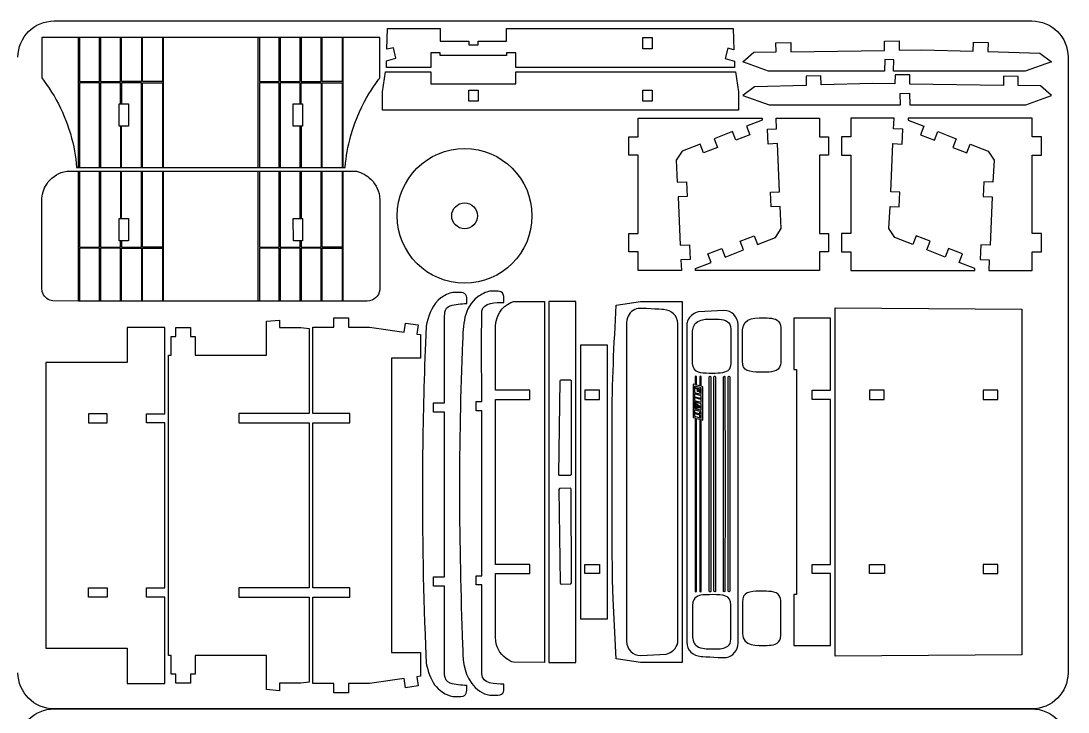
# Model space of a CAD drawing. Extents: x 502 to 1082, y 369 to 749.
# Drawn here: x 793.3 to 1082.5, y 558 to 748.9 of the extents above; entities that cross this region are included whole.
import ezdxf

# ---------------------------------------------------------------- set-up
doc = ezdxf.new("R2010")
doc.units = 0
doc.layers.get('0').update_dxf_attribs({"linetype": 'CONTINUOUS'})

msp = doc.modelspace()

# ---------------------------------------------------------------- linework, layer by layer
at = {"color": 0}
for p, q in [((802.48329, 748.88835), (1072.48319, 748.88835)), ((809.20679, 708.43935), (809.20719, 744.35925)), ((809.51319, 744.35925), (809.51309, 732.13115)), ((814.99549, 732.13105), (814.99569, 744.35915)), ((815.30169, 744.35915), (815.30149, 732.13105)), ((820.78389, 732.13095), (820.78409, 744.35895)), ((821.08989, 732.13095), (821.09009, 744.35895)), ((826.57249, 744.35895), (826.57239, 732.13095)), ((826.87839, 732.13095), (826.87849, 744.35895)), ((832.36089, 744.35885), (832.36079, 732.13085)), ((832.66649, 708.43915), (832.66689, 744.35885)), ((858.83979, 708.43875), (858.84019, 744.35845)), ((859.14619, 744.35845), (859.14609, 732.13045)), ((864.62849, 732.13045), (864.62869, 744.35845)), ((864.93459, 744.35845), (864.93449, 732.13045)), ((870.41689, 732.13035), (870.41709, 744.35835)), ((870.72309, 744.35835), (870.72289, 732.13035)), ((876.20529, 732.13025), (876.20549, 744.35825)), ((876.51129, 732.13025), (876.51149, 744.35825)), ((881.99389, 744.35825), (881.99369, 732.13025)), ((882.29949, 708.43855), (882.29989, 744.35825)), ((1082.48329, 738.88835), (1082.48329, 568.88835)), ((809.51309, 731.82515), (809.51279, 708.43935)), ((809.51309, 732.13115), (814.99549, 732.13105)), ((814.99549, 731.82505), (809.51309, 731.82515)), ((814.99529, 708.43935), (814.99549, 731.82505)), ((815.30149, 731.82505), (815.30129, 708.43935)), ((815.30149, 732.13105), (820.78389, 732.13095)), ((820.78389, 731.82495), (815.30149, 731.82505)), ((820.78389, 725.97335), (820.78389, 731.82495)), ((826.57239, 732.13095), (821.08989, 732.13095)), ((826.57239, 731.82495), (821.08989, 731.82495)), ((821.08989, 731.82495), (821.08989, 725.97335)), ((826.57209, 708.43915), (826.57239, 731.82495)), ((826.87809, 708.43915), (826.87829, 731.82495)), ((826.87829, 731.82495), (832.36079, 731.82485)), ((832.36079, 732.13085), (826.87839, 732.13095)), ((832.36079, 731.82485), (832.36049, 708.43915)), ((859.14609, 731.82445), (859.14579, 708.43875)), ((859.14609, 732.13045), (864.62849, 732.13045)), ((864.62849, 731.82445), (859.14609, 731.82445)), ((864.62829, 708.43875), (864.62849, 731.82445)), ((864.93449, 731.82445), (864.93429, 708.43875)), ((864.93449, 732.13045), (870.41689, 732.13035)), ((870.41689, 731.82435), (864.93449, 731.82445)), ((870.41699, 725.97425), (870.41689, 731.82435)), ((870.72289, 732.13035), (876.20529, 732.13025)), ((870.72299, 725.97425), (870.72289, 731.82435)), ((870.72289, 731.82435), (876.20529, 731.82435)), ((876.20529, 731.82435), (876.20509, 708.43855)), ((876.51109, 708.43855), (876.51129, 731.82425)), ((881.99369, 732.13025), (876.51129, 732.13025)), ((876.51129, 731.82425), (881.99369, 731.82425)), ((881.99369, 731.82425), (881.99349, 708.43855)), ((820.78379, 719.85345), (820.78369, 708.43925)), ((821.08969, 708.43925), (821.08979, 719.85345)), ((870.41669, 708.43865), (870.41689, 719.85325)), ((870.72289, 719.85325), (870.72269, 708.43865)), ((809.20679, 671.51885), (809.20729, 707.43855)), ((809.51329, 707.43855), (809.51299, 686.43865)), ((814.99539, 686.43865), (814.99569, 707.43845)), ((815.30169, 707.43845), (815.30139, 686.43855)), ((820.78409, 707.43835), (820.78389, 694.29555)), ((821.08989, 694.29555), (821.09009, 707.43835)), ((826.57219, 686.43835), (826.57249, 707.43835)), ((826.87819, 686.43835), (826.87849, 707.43835)), ((832.36089, 707.43825), (832.36069, 686.43825)), ((832.66649, 671.51845), (832.66689, 707.43825)), ((858.83979, 671.51945), (858.84029, 707.43915)), ((859.14629, 707.43915), (859.14599, 686.43925)), ((864.62839, 686.43915), (864.62869, 707.43905)), ((864.93469, 707.43905), (864.93439, 686.43915)), ((870.41699, 694.29565), (870.41709, 707.43895)), ((870.72309, 707.43895), (870.72289, 694.29565)), ((876.20529, 686.43905), (876.20549, 707.43885)), ((876.51119, 686.43905), (876.51149, 707.43885)), ((881.99399, 707.43885), (881.99369, 686.43895)), ((882.29949, 671.51905), (882.29989, 707.43875)), ((809.51299, 686.13265), (809.51279, 671.51885)), ((809.51299, 686.43865), (814.99539, 686.43865)), ((814.99539, 686.13265), (809.51299, 686.13265)), ((814.99519, 671.51875), (814.99539, 686.13265)), ((815.30139, 686.13265), (815.30119, 671.51875)), ((815.30139, 686.43855), (820.78379, 686.43855)), ((820.78379, 686.13255), (815.30139, 686.13265)), ((820.78359, 671.51865), (820.78379, 686.13255)), ((820.78379, 686.43855), (820.78389, 688.17545)), ((821.08959, 671.51865), (821.08979, 686.13255)), ((821.08989, 688.17555), (821.08979, 686.43855)), ((821.08979, 686.43855), (826.57219, 686.43835)), ((821.08979, 686.13255), (826.57219, 686.13235)), ((826.57219, 686.13235), (826.57199, 671.51855)), ((826.87799, 671.51855), (826.87819, 686.13235)), ((832.36069, 686.43825), (826.87819, 686.43835)), ((826.87819, 686.13235), (832.36069, 686.13225)), ((832.36069, 686.13225), (832.36049, 671.51855)), ((859.14599, 686.13325), (859.14579, 671.51935)), ((859.14599, 686.43925), (864.62839, 686.43915)), ((864.62839, 686.13315), (859.14599, 686.13325)), ((864.62819, 671.51935), (864.62839, 686.13315)), ((864.93439, 686.13315), (864.93419, 671.51935)), ((864.93439, 686.43915), (870.41679, 686.43915)), ((870.41679, 686.13315), (864.93439, 686.13315)), ((870.41659, 671.51925), (870.41679, 686.13315)), ((870.41679, 686.43915), (870.41689, 688.17565)), ((870.72279, 686.13315), (870.72259, 671.51925)), ((870.72289, 688.17565), (870.72279, 686.43905)), ((870.72279, 686.43905), (876.20529, 686.43905)), ((876.20519, 686.13305), (870.72279, 686.13315)), ((876.20499, 671.51915), (876.20519, 686.13305)), ((876.51099, 671.51915), (876.51119, 686.13305)), ((881.99369, 686.43895), (876.51119, 686.43905)), ((876.51119, 686.13305), (881.99369, 686.13295)), ((881.99369, 686.13295), (881.99349, 671.51905)), ((979.63769, 650.76285), (979.47039, 650.59545)), ((979.83409, 650.69205), (979.63769, 650.76285)), ((979.88309, 648.33245), (979.83409, 650.69205)), ((980.91889, 650.76285), (980.76119, 650.63065)), ((981.13579, 650.66305), (980.91889, 650.76285)), ((981.16429, 647.97795), (981.13579, 650.66305)), ((984.97429, 650.75315), (985.09679, 650.63065)), ((987.72519, 650.69205), (987.77419, 620.98965)), ((988.63919, 650.55815), (988.80999, 650.76285)), ((988.80999, 650.76285), (989.00629, 650.69205)), ((989.00629, 650.69205), (989.05539, 650.55815)), ((979.46699, 648.44755), (978.91919, 648.59915)), ((978.91919, 648.59915), (978.91919, 639.38625)), ((979.33539, 648.05215), (979.33539, 646.28875)), ((981.16419, 647.54625), (979.33539, 648.05215)), ((979.47039, 650.59545), (979.46699, 648.44755)), ((980.74809, 648.09315), (979.88309, 648.33245)), ((980.76119, 650.63065), (980.74809, 648.09315)), ((981.58029, 647.86295), (981.16429, 647.97795)), ((981.58029, 638.64995), (981.58029, 647.86295)), ((983.41259, 591.42125), (983.41259, 650.55815)), ((983.81569, 650.63065), (983.81569, 591.34875)), ((984.69369, 591.42125), (984.69369, 650.55815)), ((985.09679, 650.63065), (985.09679, 591.34875)), ((987.37119, 591.34875), (987.37119, 650.63065)), ((988.63919, 591.42125), (988.63919, 650.55815)), ((989.05539, 650.55815), (989.05539, 591.42125)), ((979.33539, 646.28875), (981.16419, 645.78285)), ((979.33539, 645.85685), (979.33539, 644.09335)), ((981.16419, 645.35095), (979.33539, 645.85685)), ((979.46949, 647.36335), (979.46949, 647.67945)), ((979.46949, 647.67945), (981.02999, 647.22785)), ((980.13209, 647.17165), (979.46949, 647.36335)), ((979.46949, 645.10265), (981.02999, 644.65765)), ((979.46949, 644.78655), (979.46949, 645.10265)), ((980.13209, 646.51795), (980.13209, 647.17165)), ((980.39579, 646.44155), (980.13209, 646.51795)), ((980.76629, 646.98815), (980.39579, 647.09535)), ((980.39579, 647.09535), (980.39579, 646.44155)), ((980.76629, 646.23195), (980.76629, 646.98815)), ((981.02999, 646.15555), (980.76629, 646.23195)), ((981.02999, 647.22785), (981.02999, 646.15555)), ((981.16419, 645.78285), (981.16419, 647.54625)), ((981.16419, 643.58745), (981.16419, 645.35095)), ((979.33539, 644.09335), (981.16419, 643.58745)), ((979.33539, 643.66155), (979.33539, 641.89815)), ((981.16419, 643.15565), (979.33539, 643.66155)), ((979.46689, 643.09945), (979.46689, 643.39655)), ((979.46689, 643.39655), (981.02739, 642.34135)), ((979.82209, 642.86655), (979.46689, 643.09945)), ((979.46689, 642.30805), (979.82209, 642.31025)), ((979.46689, 642.00545), (979.46689, 642.30805)), ((981.02739, 642.04465), (979.46689, 642.00545)), ((981.02999, 644.34165), (979.46949, 644.78655)), ((979.82209, 642.31025), (979.82209, 642.86655)), ((980.66329, 642.31565), (980.08579, 642.69405)), ((980.08579, 642.69405), (980.08579, 642.31405)), ((980.08579, 642.31405), (980.66329, 642.31565)), ((981.02739, 642.34135), (981.02739, 642.04465)), ((981.02999, 644.65765), (981.02999, 644.34165)), ((981.16419, 641.39225), (981.16419, 643.15565)), ((978.91919, 639.38625), (979.46699, 639.23475)), ((979.33539, 641.89815), (981.16419, 641.39225)), ((981.16419, 640.96035), (979.33539, 641.46625)), ((979.33539, 641.46625), (979.33539, 639.70295)), ((979.33539, 639.70295), (981.16419, 639.19695)), ((979.46689, 640.39625), (979.46689, 640.71225)), ((979.46689, 640.71225), (980.76359, 640.34885)), ((980.76359, 640.03285), (979.46689, 640.39625)), ((979.46699, 639.23475), (979.47039, 591.38385)), ((979.87009, 591.34875), (979.88309, 639.11955)), ((979.88309, 639.11955), (980.74809, 638.88025)), ((980.76359, 640.34885), (980.76359, 640.81095)), ((980.76359, 640.81095), (981.02739, 640.73695)), ((980.76359, 639.57305), (980.76359, 640.03285)), ((981.02739, 639.49925), (980.76359, 639.57305)), ((981.02739, 640.73695), (981.02739, 639.49925)), ((981.16419, 639.19695), (981.16419, 640.96035)), ((980.74809, 638.88025), (980.76119, 591.34875)), ((981.13579, 591.31635), (981.16429, 638.76515)), ((981.16429, 638.76515), (981.58029, 638.64995)), ((987.77419, 620.98965), (987.72519, 591.28725)), ((979.47039, 591.38385), (979.63769, 591.21645)), ((979.63769, 591.21645), (979.87009, 591.34875)), ((980.76119, 591.34875), (980.91889, 591.21645)), ((980.91889, 591.21645), (981.13579, 591.31635)), ((983.81569, 591.34875), (983.69309, 591.22615)), ((988.80999, 591.21645), (988.63919, 591.42125)), ((989.00629, 591.28725), (988.80999, 591.21645)), ((989.05539, 591.42125), (989.00629, 591.28725)), ((802.48329, 558.89935), (1072.48319, 558.89935)), ((1072.48319, 558.88835), (802.48329, 558.88835))]:
    msp.add_line(p, q, dxfattribs=at)
at = {"color": 7}
for p, q in [((894.38159, 741.05665), (894.56629, 746.81345)), ((894.56629, 746.81345), (909.08469, 746.81345)), ((909.08469, 746.81345), (909.08469, 743.31605)), ((927.44439, 743.31605), (927.44439, 746.81345)), ((927.44439, 746.81345), (989.96489, 746.81345)), ((989.96489, 746.81345), (990.20799, 740.92785)), ((799.07089, 744.35935), (799.07079, 733.13945)), ((892.43629, 744.35805), (799.07089, 744.35935)), ((892.43619, 733.13825), (892.43629, 744.35805)), ((909.08469, 743.31605), (916.98959, 743.31605)), ((916.98959, 743.31605), (916.98959, 742.29605)), ((919.53959, 742.29605), (919.53959, 743.31605)), ((919.53959, 743.31605), (927.44439, 743.31605)), ((965.09299, 741.23045), (965.09389, 744.29085)), ((965.09389, 744.29085), (967.64369, 744.29085)), ((967.64369, 744.29085), (967.64369, 741.23045)), ((1031.75769, 743.30275), (1035.83719, 743.35995)), ((1031.79339, 740.75315), (1031.75769, 743.30275)), ((1035.83719, 743.35995), (1035.87299, 740.81025)), ((896.14889, 741.48155), (894.38159, 741.05665)), ((896.86109, 738.57245), (896.14889, 741.48155)), ((916.98959, 742.29605), (919.53959, 742.29605)), ((967.64369, 741.23045), (965.09299, 741.23045)), ((988.48349, 741.39895), (987.77219, 738.49265)), ((990.20799, 740.92785), (988.48349, 741.39895)), ((995.72139, 740.24775), (1001.84069, 740.33355)), ((1001.80499, 742.88305), (1005.88449, 742.94045)), ((1001.84069, 740.33355), (1001.80499, 742.88305)), ((1005.88449, 742.94045), (1005.92029, 740.39055)), ((1005.92029, 740.39055), (1031.79339, 740.75315)), ((1035.87299, 740.81025), (1041.99229, 740.89605)), ((1041.99229, 740.89605), (1056.28309, 740.51295)), ((1056.28309, 740.51295), (1056.35149, 743.06185)), ((1056.35149, 743.06185), (1060.42989, 742.95245)), ((1060.42989, 742.95245), (1060.36149, 740.40355)), ((1060.36149, 740.40355), (1074.65239, 740.02045)), ((894.21949, 736.00795), (894.27919, 737.86695)), ((894.27919, 737.86695), (896.86109, 738.57245)), ((909.08469, 740.08795), (906.53479, 740.08795)), ((906.53479, 740.08795), (906.53479, 736.00795)), ((909.08469, 739.31105), (909.08469, 740.08795)), ((927.44439, 739.31105), (909.08469, 739.31105)), ((929.99439, 740.08795), (927.44439, 740.08795)), ((927.44439, 740.08795), (927.44439, 739.31105)), ((929.99439, 736.00795), (929.99439, 740.08795)), ((987.77219, 738.49265), (990.33759, 737.79185)), ((990.33759, 737.79185), (990.41129, 736.00795)), ((992.62719, 737.59435), (995.72139, 740.24775)), ((999.71559, 735.04545), (992.62719, 737.59435)), ((1031.87129, 738.25985), (1031.77729, 735.04765)), ((1034.39499, 738.18605), (1031.87129, 738.25985)), ((1034.30319, 735.04835), (1034.39499, 738.18605)), ((1077.92819, 737.59425), (1070.64459, 735.04545)), ((1074.65239, 740.02045), (1077.92819, 737.59425)), ((893.16089, 729.27305), (893.96789, 734.86845)), ((893.96789, 734.86845), (906.53469, 734.86305)), ((906.53479, 736.00795), (894.21949, 736.00795)), ((906.53469, 734.86305), (906.53479, 731.50455)), ((990.41129, 736.00795), (929.99439, 736.00795)), ((929.99439, 731.50455), (929.99439, 734.86845)), ((929.99439, 734.86845), (990.66289, 734.86845)), ((990.66289, 734.86845), (991.46989, 729.27305)), ((1031.77729, 735.04765), (999.71559, 735.04545)), ((1070.64459, 735.04545), (1034.30319, 735.04835)), ((799.07079, 733.13945), (800.40359, 731.33935)), ((1014.20389, 733.74725), (1010.12549, 733.63805)), ((1010.12549, 733.63805), (1010.19389, 731.08905)), ((1014.27229, 731.19845), (1014.20389, 733.74725)), ((1034.71819, 734.04545), (1034.68239, 731.49575)), ((1038.79769, 733.98825), (1034.71819, 734.04545)), ((1038.76199, 731.43865), (1038.79769, 733.98825)), ((1064.67089, 733.62595), (1064.63509, 731.07615)), ((1068.75039, 733.56865), (1064.67089, 733.62595)), ((1068.71469, 731.01905), (1068.75039, 733.56865)), ((893.16089, 724.23395), (893.16089, 729.27305)), ((906.53479, 731.50455), (929.99439, 731.50455)), ((916.98959, 726.73425), (916.98959, 729.79415)), ((916.98959, 729.79415), (919.53959, 729.79415)), ((919.53959, 729.79415), (919.53959, 726.73425)), ((965.09289, 729.79415), (967.64279, 729.79415)), ((965.09289, 726.73425), (965.09289, 729.79415)), ((967.64279, 729.79415), (967.64279, 726.73425)), ((991.46989, 729.27305), (991.46989, 724.23395)), ((995.90299, 730.70585), (992.62719, 728.27975)), ((1010.19389, 731.08905), (995.90299, 730.70585)), ((1028.56309, 731.58145), (1014.27229, 731.19845)), ((1034.68239, 731.49575), (1028.56309, 731.58145)), ((1036.16039, 728.87155), (1038.68409, 728.94525)), ((1036.25219, 725.73385), (1036.16039, 728.87155)), ((1038.68409, 728.94525), (1038.77809, 725.73305)), ((1064.63509, 731.07615), (1038.76199, 731.43865)), ((1074.83399, 730.93325), (1068.71469, 731.01905)), ((1077.92819, 728.27985), (1074.83399, 730.93325)), ((820.42629, 719.85375), (820.42639, 725.97355)), ((820.42639, 725.97355), (822.97609, 725.97385)), ((822.97609, 725.97385), (822.97609, 719.85355)), ((868.52949, 719.85355), (868.52959, 725.97445)), ((868.52959, 725.97445), (871.07949, 725.97465)), ((871.07949, 725.97465), (871.07939, 719.85355)), ((919.53959, 726.73425), (916.98959, 726.73425)), ((967.64279, 726.73425), (965.09289, 726.73425)), ((992.62719, 728.27975), (999.91079, 725.73095)), ((1070.83979, 725.73095), (1077.92819, 728.27985)), ((991.46989, 724.23395), (893.16089, 724.23395)), ((999.91079, 725.73095), (1036.25219, 725.73385)), ((1038.77809, 725.73305), (1070.83979, 725.73095)), ((963.76909, 722.01415), (997.98519, 722.01515)), ((963.76929, 716.91425), (963.76909, 722.01415)), ((997.98519, 721.52025), (993.64009, 719.82695)), ((997.98519, 722.01515), (997.98519, 721.52025)), ((1001.86709, 722.01485), (1013.81699, 722.01515)), ((1002.00449, 719.09215), (1001.86709, 722.01485)), ((1013.81699, 722.01515), (1013.81719, 716.91525)), ((1022.50799, 722.01515), (1022.50779, 716.91525)), ((1034.45799, 722.01485), (1022.50799, 722.01515)), ((1034.32059, 719.09215), (1034.45799, 722.01485)), ((1038.33989, 722.01515), (1038.33989, 721.52025)), ((1072.55599, 722.01415), (1038.33989, 722.01515)), ((1038.33989, 721.52025), (1042.68499, 719.82695)), ((1072.55579, 716.91425), (1072.55599, 722.01415)), ((820.78379, 719.85345), (820.42629, 719.85375)), ((822.97609, 719.85355), (820.78379, 719.85345)), ((870.41689, 719.85325), (868.52949, 719.85355)), ((871.07939, 719.85355), (870.41689, 719.85325)), ((989.83869, 718.34555), (984.70669, 716.34545)), ((990.76459, 715.96965), (989.83869, 718.34555)), ((994.56609, 717.45105), (990.76459, 715.96965)), ((993.64009, 719.82695), (994.56609, 717.45105)), ((999.45739, 718.97245), (1002.00449, 719.09215)), ((999.64889, 714.89695), (999.45739, 718.97245)), ((1036.86759, 718.97245), (1034.32059, 719.09215)), ((1036.67619, 714.89695), (1036.86759, 718.97245)), ((1042.68499, 719.82695), (1041.75899, 717.45105)), ((1041.75899, 717.45105), (1045.56049, 715.96965)), ((1045.56049, 715.96965), (1046.48639, 718.34555)), ((1046.48639, 718.34555), (1051.61839, 716.34545)), ((961.21929, 716.91415), (963.76929, 716.91425)), ((961.21949, 711.81425), (961.21929, 716.91415)), ((980.90519, 714.86405), (975.91059, 712.91755)), ((981.83119, 712.48815), (980.90519, 714.86405)), ((984.70669, 716.34545), (985.63259, 713.96965)), ((1002.19609, 715.01675), (999.64889, 714.89695)), ((1002.82149, 701.71145), (1002.19609, 715.01675)), ((1013.81719, 716.91525), (1016.36719, 716.91535)), ((1016.36719, 716.91535), (1016.36739, 711.81535)), ((1019.95779, 716.91535), (1019.95759, 711.81535)), ((1022.50779, 716.91525), (1019.95779, 716.91535)), ((1033.50359, 701.71145), (1034.12899, 715.01675)), ((1034.12899, 715.01675), (1036.67619, 714.89695)), ((1051.61839, 716.34545), (1050.69249, 713.96965)), ((1054.49389, 712.48815), (1055.41989, 714.86405)), ((1055.41989, 714.86405), (1060.41449, 712.91755)), ((1075.10579, 716.91415), (1072.55579, 716.91425)), ((1075.10559, 711.81425), (1075.10579, 716.91415)), ((808.10599, 712.88045), (808.44799, 710.66695)), ((963.76939, 711.81435), (961.21949, 711.81425)), ((963.77009, 690.17915), (963.76939, 711.81435)), ((975.91059, 712.91755), (974.28929, 710.42195)), ((985.63259, 713.96965), (981.83119, 712.48815)), ((1016.36739, 711.81535), (1013.81739, 711.81535)), ((1013.81739, 711.81535), (1013.81809, 690.18015)), ((1019.95759, 711.81535), (1022.50759, 711.81535)), ((1022.50759, 711.81535), (1022.50689, 690.18015)), ((1050.69249, 713.96965), (1054.49389, 712.48815)), ((1060.41449, 712.91755), (1062.03579, 710.42195)), ((1072.55499, 690.17915), (1072.55569, 711.81435)), ((1072.55569, 711.81435), (1075.10559, 711.81425)), ((808.44799, 710.66695), (808.68249, 708.43935)), ((974.28929, 710.42195), (974.57439, 704.35855)), ((1062.03579, 710.42195), (1061.75069, 704.35855)), ((805.13439, 707.25865), (806.04359, 707.43855)), ((806.04359, 707.43855), (820.78409, 707.43835)), ((808.68249, 708.43935), (882.82379, 708.43855)), ((820.78409, 707.43835), (885.46359, 707.43875)), ((974.57439, 704.35855), (977.12149, 704.47835)), ((977.12149, 704.47835), (977.31309, 700.40275)), ((1059.20359, 704.47835), (1059.01199, 700.40275)), ((1061.75069, 704.35855), (1059.20359, 704.47835)), ((892.34999, 700.49655), (892.43629, 699.30705)), ((977.31309, 700.40275), (974.76599, 700.28305)), ((974.76599, 700.28305), (975.39139, 686.97775)), ((1000.27439, 701.59175), (1002.82149, 701.71145)), ((1000.46599, 697.51615), (1000.27439, 701.59175)), ((1036.05069, 701.59175), (1033.50359, 701.71145)), ((1035.85909, 697.51615), (1036.05069, 701.59175)), ((1059.01199, 700.40275), (1061.55909, 700.28305)), ((1061.55909, 700.28305), (1060.93369, 686.97775)), ((799.07049, 675.04585), (799.07089, 699.30705)), ((892.43629, 699.30705), (892.40569, 674.58545)), ((1003.01309, 697.63595), (1000.46599, 697.51615)), ((1003.29819, 691.57255), (1003.01309, 697.63595)), ((1033.02689, 691.57255), (1033.31199, 697.63595)), ((1033.31199, 697.63595), (1035.85909, 697.51615)), ((820.42659, 688.17545), (820.42619, 694.29555)), ((820.42619, 694.29555), (821.08989, 694.29555)), ((821.08989, 694.29555), (822.97599, 694.29575)), ((822.97599, 694.29575), (822.97639, 688.17565)), ((868.52999, 694.29555), (870.72289, 694.29565)), ((868.53039, 688.17555), (868.52999, 694.29555)), ((870.72289, 694.29565), (871.07989, 694.29565)), ((871.07989, 694.29565), (871.08029, 688.17565)), ((1001.67689, 689.07695), (1003.29819, 691.57255)), ((1034.64819, 689.07695), (1033.02689, 691.57255)), ((961.22029, 685.07915), (961.22009, 690.17915)), ((961.22009, 690.17915), (963.77009, 690.17915)), ((991.95489, 688.02485), (995.75629, 689.50635)), ((995.75629, 689.50635), (996.68229, 687.13045)), ((996.68229, 687.13045), (1001.67689, 689.07695)), ((1013.81809, 690.18015), (1016.36799, 690.18025)), ((1016.36799, 690.18025), (1016.36819, 685.08035)), ((1019.95699, 690.18025), (1019.95679, 685.08035)), ((1022.50689, 690.18015), (1019.95699, 690.18025)), ((1039.64279, 687.13045), (1034.64819, 689.07695)), ((1040.56879, 689.50635), (1039.64279, 687.13045)), ((1044.37019, 688.02485), (1040.56879, 689.50635)), ((1075.10499, 690.17915), (1072.55499, 690.17915)), ((1075.10479, 685.07915), (1075.10499, 690.17915)), ((822.97639, 688.17565), (820.42659, 688.17545)), ((871.08029, 688.17565), (868.53039, 688.17555)), ((975.39139, 686.97775), (977.93859, 687.09755)), ((977.93859, 687.09755), (978.13009, 683.02205)), ((983.02139, 684.54345), (986.82289, 686.02485)), ((986.82289, 686.02485), (987.74879, 683.64895)), ((987.74879, 683.64895), (992.88079, 685.64905)), ((992.88079, 685.64905), (991.95489, 688.02485)), ((1043.44419, 685.64905), (1044.37019, 688.02485)), ((1048.57629, 683.64895), (1043.44419, 685.64905)), ((1049.50219, 686.02485), (1048.57629, 683.64895)), ((1053.30369, 684.54345), (1049.50219, 686.02485)), ((1058.38649, 687.09755), (1058.19499, 683.02205)), ((1060.93369, 686.97775), (1058.38649, 687.09755)), ((963.77029, 685.07925), (961.22029, 685.07915)), ((963.77049, 679.97935), (963.77029, 685.07925)), ((978.13009, 683.02205), (975.58299, 682.90235)), ((975.58299, 682.90235), (975.72039, 679.97965)), ((983.94739, 682.16755), (983.02139, 684.54345)), ((1016.36819, 685.08035), (1013.81819, 685.08025)), ((1013.81819, 685.08025), (1013.81839, 679.98035)), ((1019.95679, 685.08035), (1022.50679, 685.08025)), ((1022.50679, 685.08025), (1022.50659, 679.98035)), ((1052.37759, 682.16755), (1053.30369, 684.54345)), ((1058.19499, 683.02205), (1060.74209, 682.90235)), ((1060.74209, 682.90235), (1060.60469, 679.97965)), ((1072.55459, 679.97935), (1072.55479, 685.07925)), ((1072.55479, 685.07925), (1075.10479, 685.07915)), ((975.72039, 679.97965), (963.77049, 679.97935)), ((979.60229, 680.47425), (983.94739, 682.16755)), ((979.60229, 679.97935), (979.60229, 680.47425)), ((1013.81839, 679.98035), (979.60229, 679.97935)), ((1022.50659, 679.98035), (1056.72279, 679.97935)), ((1056.72279, 680.47425), (1052.37759, 682.16755)), ((1056.72279, 679.97935), (1056.72279, 680.47425)), ((1060.60469, 679.97965), (1072.55459, 679.97935)), ((799.19059, 674.13305), (799.07049, 675.04585)), ((799.33889, 673.69615), (799.19059, 674.13305)), ((915.05919, 673.87915), (912.55629, 673.88205)), ((809.20679, 671.51885), (802.13689, 671.54905)), ((888.90899, 671.51895), (809.20679, 671.51885)), ((928.63519, 671.11305), (929.33779, 671.37975)), ((929.33779, 671.37975), (937.87039, 671.39055)), ((937.87039, 671.39055), (937.86559, 571.73785)), ((939.11389, 671.40335), (939.11389, 571.72505)), ((946.58359, 671.40335), (939.11389, 671.40335)), ((946.58359, 571.72505), (946.58359, 671.40335)), ((957.70439, 670.42105), (964.43929, 671.40325)), ((964.43929, 671.40325), (975.91549, 671.40325)), ((975.91549, 671.40325), (975.91549, 571.72495)), ((987.39919, 668.92335), (980.41349, 668.51855)), ((1018.14349, 573.46165), (1018.13739, 669.66675)), ((1018.13739, 669.66675), (1069.69089, 669.32405)), ((1069.69089, 669.32405), (1069.69709, 573.80435)), ((861.09459, 665.92885), (864.69909, 666.29095)), ((861.09459, 656.60675), (861.09459, 665.92885)), ((864.69909, 666.29095), (864.69909, 664.25655)), ((879.69949, 666.87645), (883.77949, 666.87665)), ((879.69959, 664.32645), (879.69949, 666.87645)), ((883.77949, 666.87665), (883.77949, 664.32655)), ((899.14619, 662.92515), (899.51379, 665.44585)), ((899.51379, 665.44585), (903.04639, 664.93055)), ((905.40529, 665.46555), (905.23359, 664.59635)), ((960.60169, 666.24755), (960.53739, 665.53385)), ((960.53739, 665.53385), (960.53739, 577.59435)), ((960.78679, 666.92585), (960.60169, 666.24755)), ((974.74139, 577.90645), (974.74139, 665.22175)), ((977.70289, 666.61955), (977.40839, 666.01405)), ((1016.91429, 666.76035), (1006.71439, 666.76035)), ((1016.91429, 646.89085), (1016.91429, 666.76035)), ((833.03829, 664.24495), (822.62559, 664.24495)), ((822.62559, 664.24495), (822.62559, 654.55595)), ((833.03829, 640.41805), (833.03829, 664.24495)), ((836.07819, 661.70665), (836.07819, 664.25655)), ((836.07819, 664.25655), (840.15819, 664.25655)), ((840.15819, 664.25655), (840.15819, 661.70665)), ((864.69909, 664.25655), (870.64069, 664.25655)), ((870.64069, 664.25655), (872.94359, 663.92065)), ((872.94359, 663.92065), (872.94359, 640.42845)), ((873.94289, 664.32635), (879.69959, 664.32645)), ((873.94349, 640.42575), (873.94289, 664.32635)), ((883.77949, 664.32655), (889.53619, 664.32685)), ((889.53619, 664.32685), (899.14619, 662.92515)), ((903.04639, 664.93055), (902.67879, 662.40985)), ((902.67879, 662.40985), (903.66869, 662.26545)), ((903.66869, 662.26545), (903.66889, 655.70805)), ((905.23359, 664.59635), (905.02779, 659.94995)), ((924.36149, 646.89145), (924.36499, 664.56495)), ((977.15909, 664.64735), (977.15909, 577.33205)), ((978.81079, 654.31115), (978.81079, 663.28515)), ((989.29309, 664.51425), (989.36749, 663.75285)), ((989.36749, 663.75285), (989.36749, 654.31115)), ((991.36299, 577.01995), (991.36299, 664.95945)), ((992.60669, 654.64305), (992.60669, 663.61705)), ((1003.08889, 664.84615), (1003.16329, 664.08475)), ((834.82599, 656.60675), (834.82599, 661.70665)), ((834.82599, 661.70665), (836.07819, 661.70665)), ((840.15819, 661.70665), (841.38819, 661.70665)), ((841.38819, 661.70665), (841.38819, 656.60675)), ((947.82719, 659.37275), (947.82719, 583.75595)), ((955.29679, 659.37275), (947.82719, 659.37275)), ((955.29679, 583.75595), (955.29679, 659.37275)), ((834.03829, 573.59745), (834.03829, 656.60675)), ((834.03829, 656.60675), (834.82599, 656.60675)), ((841.38819, 656.60675), (861.09459, 656.60675)), ((822.62559, 654.55595), (800.14659, 654.55595)), ((800.14659, 654.55595), (800.14659, 575.62575)), ((903.66889, 655.70805), (895.61489, 655.70785)), ((895.61489, 655.70785), (895.61709, 574.47465)), ((1006.71439, 652.65135), (1007.52989, 652.65135)), ((1007.52989, 652.65135), (1007.52989, 590.47745)), ((941.86539, 623.64155), (942.17759, 649.46225)), ((942.50779, 649.79235), (945.14249, 649.74715)), ((945.14249, 649.74715), (945.30099, 649.52135)), ((945.30099, 649.52135), (945.28559, 623.52655)), ((933.85229, 646.89025), (924.36149, 646.89145)), ((933.85219, 644.34035), (933.85229, 646.89025)), ((953.09199, 646.89055), (949.01209, 646.89055)), ((949.01209, 646.89055), (949.01209, 644.34065)), ((953.09199, 644.34065), (953.09199, 646.89055)), ((1011.81439, 644.34095), (1011.81439, 646.89085)), ((1011.81439, 646.89085), (1016.91429, 646.89085)), ((1027.66349, 646.89045), (1027.66349, 644.34055)), ((1031.74329, 646.89045), (1027.66349, 646.89045)), ((1031.74339, 644.34055), (1031.74329, 646.89045)), ((1063.11309, 646.89045), (1059.03319, 646.89045)), ((1059.03319, 646.89045), (1059.03319, 644.34045)), ((1063.11319, 644.34045), (1063.11309, 646.89045)), ((907.25849, 640.88175), (907.25959, 643.43175)), ((907.25959, 643.43175), (910.31999, 643.42935)), ((919.02349, 641.20975), (919.02459, 643.75975)), ((919.02459, 643.75975), (920.55749, 643.75845)), ((924.35919, 598.79035), (924.36129, 644.34155)), ((924.36129, 644.34155), (933.85219, 644.34035)), ((949.01209, 644.34065), (953.09199, 644.34065)), ((1016.91429, 644.34095), (1011.81439, 644.34095)), ((1016.91429, 598.78785), (1016.91429, 644.34095)), ((1027.66349, 644.34055), (1031.74339, 644.34055)), ((1059.03319, 644.34045), (1063.11319, 644.34045)), ((817.10339, 640.41695), (812.00359, 640.41685)), ((812.00359, 640.41685), (812.00359, 637.87215)), ((817.10339, 637.87215), (817.10339, 640.41695)), ((827.93839, 637.86905), (827.93839, 640.41805)), ((827.93839, 640.41805), (833.03829, 640.41805)), ((853.49099, 640.42845), (853.49099, 637.87855)), ((872.94359, 640.42845), (853.49099, 640.42845)), ((884.14339, 640.42875), (873.94349, 640.42575)), ((884.14339, 637.87885), (884.14339, 640.42875)), ((910.31949, 640.87935), (907.25849, 640.88175)), ((910.31949, 595.32655), (910.31949, 640.87935)), ((920.55709, 641.20855), (919.02349, 641.20975)), ((920.55709, 595.65565), (920.55709, 641.20855)), ((812.00359, 637.87215), (817.10339, 637.87215)), ((833.03829, 637.86905), (827.93839, 637.86905)), ((833.03829, 592.31255), (833.03829, 637.86905)), ((853.49099, 637.87855), (872.94359, 637.87855)), ((872.94359, 637.87855), (872.94359, 592.32545)), ((873.94359, 637.87855), (884.14339, 637.87885)), ((873.94479, 592.30285), (873.94359, 637.87855)), ((956.54039, 605.21305), (956.54039, 637.91515)), ((942.02909, 623.35665), (941.86539, 623.64155)), ((944.97609, 623.31135), (942.02909, 623.35665)), ((945.28559, 623.52655), (944.97609, 623.31135)), ((942.02909, 619.77175), (941.86539, 619.48685)), ((941.86539, 619.48685), (942.17759, 593.66615)), ((944.97609, 619.81715), (942.02909, 619.77175)), ((945.30629, 593.66615), (945.30099, 619.54605)), ((956.70479, 594.51875), (956.54039, 605.21305)), ((933.84999, 598.78875), (924.35919, 598.79035)), ((933.84979, 596.23885), (933.84999, 598.78875)), ((949.01209, 596.23795), (949.01209, 598.78795)), ((949.01209, 598.78795), (953.09199, 598.78795)), ((953.09199, 598.78795), (953.09199, 596.23795)), ((1011.81439, 596.23785), (1011.81439, 598.78785)), ((1011.81439, 598.78785), (1016.91429, 598.78785)), ((1027.66969, 596.23825), (1027.66969, 598.78815)), ((1027.66969, 598.78815), (1031.74959, 598.78815)), ((1031.74959, 598.78815), (1031.74949, 596.23815)), ((1063.11929, 598.78795), (1059.03939, 598.78795)), ((1059.03939, 598.78795), (1059.03939, 596.23795)), ((1063.11919, 596.23795), (1063.11929, 598.78795)), ((924.36109, 578.56735), (924.35909, 596.24045)), ((924.35909, 596.24045), (933.84979, 596.23885)), ((953.09199, 596.23795), (949.01209, 596.23795)), ((1016.91429, 596.23785), (1011.81439, 596.23785)), ((1016.91429, 576.36835), (1016.91429, 596.23785)), ((1031.74949, 596.23815), (1027.66969, 596.23825)), ((1059.03939, 596.23795), (1063.11919, 596.23795)), ((907.25849, 595.32435), (910.31949, 595.32655)), ((907.25959, 592.77435), (907.25849, 595.32435)), ((919.02349, 595.65455), (920.55709, 595.65565)), ((919.02459, 593.10455), (919.02349, 595.65455)), ((920.55749, 593.10565), (919.02459, 593.10455)), ((920.55289, 568.54065), (920.55749, 593.10565)), ((942.50779, 593.33595), (945.14249, 593.38115)), ((945.14249, 593.38115), (945.30629, 593.66615)), ((956.87079, 589.23365), (956.70479, 594.51875)), ((812.00359, 589.76465), (812.00359, 592.30915)), ((812.00359, 592.30915), (817.10339, 592.30915)), ((817.10339, 592.30915), (817.10339, 589.76475)), ((827.93839, 589.76365), (827.93839, 592.31255)), ((827.93839, 592.31255), (833.03829, 592.31255)), ((872.94359, 592.32545), (853.49099, 592.32545)), ((853.49099, 592.32545), (853.49099, 589.77555)), ((884.14459, 592.30315), (873.94479, 592.30285)), ((884.14469, 589.75315), (884.14459, 592.30315)), ((910.31999, 592.77655), (907.25959, 592.77435)), ((910.31539, 568.21165), (910.31999, 592.77655)), ((1007.52989, 590.47745), (1006.71439, 590.47745)), ((817.10339, 589.76475), (812.00359, 589.76465)), ((833.03829, 589.76365), (827.93839, 589.76365)), ((833.03829, 565.93665), (833.03829, 589.76365)), ((853.49099, 589.77555), (872.94359, 589.77555)), ((872.94359, 589.77555), (872.94359, 566.28345)), ((873.94559, 565.85495), (873.94479, 589.75565)), ((873.94479, 589.75565), (884.14469, 589.75315)), ((957.70439, 572.70705), (956.87079, 589.23365)), ((978.81079, 587.66825), (978.81079, 578.69435)), ((979.44079, 589.50555), (979.09959, 589.03525)), ((989.36749, 578.22645), (989.36749, 587.66825)), ((992.59639, 588.62285), (992.59639, 579.64885)), ((947.82719, 583.75595), (955.29679, 583.75595)), ((1003.07859, 578.41975), (1003.15299, 579.18115)), ((800.14659, 575.62575), (822.62559, 575.62575)), ((822.62559, 575.62575), (822.62559, 565.93665)), ((905.02779, 576.25605), (905.23359, 571.60965)), ((974.67719, 577.20005), (974.74139, 577.90645)), ((982.58409, 575.47455), (986.37039, 575.50585)), ((989.29309, 577.46525), (989.36749, 578.22645)), ((1006.71439, 576.36835), (1016.91429, 576.36835)), ((834.82599, 573.59745), (834.03829, 573.59745)), ((834.82599, 568.49745), (834.82599, 573.59745)), ((861.09459, 573.59745), (841.38819, 573.59745)), ((841.38819, 573.59745), (841.38819, 568.49745)), ((861.09459, 564.27525), (861.09459, 573.59745)), ((895.61709, 574.47465), (903.67099, 574.47495)), ((903.67099, 574.47495), (903.67109, 567.91745)), ((964.43929, 571.72495), (957.70439, 572.70705)), ((964.50129, 573.63055), (971.48689, 574.03525)), ((1069.69709, 573.80435), (1018.14349, 573.46165)), ((937.86559, 571.73785), (929.33309, 571.75335)), ((939.11389, 571.72505), (946.58359, 571.72505)), ((975.91549, 571.72495), (964.43929, 571.72495)), ((836.07819, 568.49745), (834.82599, 568.49745)), ((836.07819, 565.94755), (836.07819, 568.49745)), ((841.38819, 568.49745), (840.15819, 568.49745)), ((840.15819, 568.49745), (840.15819, 565.94755)), ((899.14859, 567.25755), (889.53869, 565.85535)), ((899.51639, 564.73685), (899.14859, 567.25755)), ((903.67109, 567.91745), (902.68119, 567.77295)), ((902.68119, 567.77295), (903.04899, 565.25235)), ((822.62559, 565.93665), (833.03829, 565.93665)), ((840.15819, 565.94755), (836.07819, 565.94755)), ((864.69909, 563.91315), (861.09459, 564.27525)), ((870.64069, 565.94755), (864.69909, 565.94755)), ((864.69909, 565.94755), (864.69909, 563.91315)), ((872.94359, 566.28345), (870.64069, 565.94755)), ((879.70209, 565.85505), (873.94559, 565.85495)), ((879.70219, 563.30505), (879.70209, 565.85505)), ((889.53869, 565.85535), (883.78209, 565.85505)), ((883.78209, 565.85505), (883.78209, 563.30515)), ((903.04899, 565.25235), (899.51639, 564.73685)), ((883.78209, 563.30515), (879.70219, 563.30505))]:
    msp.add_line(p, q, dxfattribs=at)
at = {"color": 0}
for points in [[(792.48319, 738.88835), (792.48319, 744.38835), (796.98329, 748.88835), (802.48329, 748.88835)], [(1072.48319, 748.88835), (1077.98329, 748.88835), (1082.48329, 744.38835), (1082.48329, 738.88835)], [(983.41259, 650.55815), (983.41899, 650.63135), (983.51939, 650.92675), (983.81569, 650.63065)], [(984.69369, 650.55815), (984.71679, 650.73225), (984.90189, 650.78695), (984.97429, 650.75315)], [(987.37119, 650.63065), (987.45149, 650.85095), (987.67389, 650.71595), (987.72519, 650.69205)], [(983.69309, 591.22615), (983.48729, 591.22615), (983.48329, 591.22745), (983.41259, 591.42125)], [(985.09679, 591.34875), (985.04959, 591.23465), (984.78089, 591.09925), (984.69369, 591.42125)], [(987.72519, 591.28725), (987.52449, 591.19375), (987.51729, 591.17485), (987.37119, 591.34875)], [(802.48329, 558.88835), (796.98329, 558.88835), (792.48319, 563.38835), (792.48319, 568.88835)], [(1082.48329, 568.88835), (1082.48329, 563.38835), (1077.98329, 558.88835), (1072.48319, 558.88835)], [(792.48319, 548.89935), (792.48319, 554.39935), (796.98329, 558.89935), (802.48329, 558.89935)], [(1072.48319, 558.89935), (1077.98329, 558.89935), (1082.48329, 554.39935), (1082.48329, 548.89935)]]:
    msp.add_open_spline(points, degree=3, dxfattribs=at)
at = {"color": 7}
for points in [[(884.40359, 717.24415), (887.09999, 726.82575), (892.37999, 732.96795), (892.43619, 733.13825)], [(800.40359, 731.33935), (804.24489, 725.87955), (806.92729, 719.45125), (808.10599, 712.88045)], [(882.82379, 708.43855), (883.16429, 711.67125), (883.51399, 714.08285), (884.40359, 717.24415)], [(897.22479, 695.05075), (897.22479, 705.32625), (905.55479, 713.65625), (915.83029, 713.65625)], [(915.83029, 713.65625), (926.10579, 713.65625), (934.43579, 705.32625), (934.43579, 695.05075)], [(800.41519, 703.81965), (801.47799, 705.44505), (803.26149, 706.74485), (805.13439, 707.25865)], [(885.46359, 707.43875), (886.76659, 707.31105), (888.50759, 706.45545), (889.51619, 705.60215)], [(889.51619, 705.60215), (890.99929, 704.34745), (892.06969, 702.41885), (892.34999, 700.49655)], [(799.07089, 699.30705), (799.12949, 700.92505), (799.52019, 702.45095), (800.41519, 703.81965)], [(912.26979, 695.05075), (912.26979, 697.01715), (913.86389, 698.61125), (915.83029, 698.61125)], [(915.83029, 698.61125), (917.79669, 698.61125), (919.39079, 697.01715), (919.39079, 695.05075)], [(915.83029, 676.44525), (905.55479, 676.44525), (897.22479, 684.77525), (897.22479, 695.05075)], [(915.83029, 691.49025), (913.86389, 691.49025), (912.26979, 693.08435), (912.26979, 695.05075)], [(934.43579, 695.05075), (934.43579, 684.77525), (926.10579, 676.44525), (915.83029, 676.44525)], [(919.39079, 695.05075), (919.39079, 693.08435), (917.79669, 691.49025), (915.83029, 691.49025)], [(892.40569, 674.58545), (892.17519, 672.83555), (890.73579, 671.57875), (888.90899, 671.51895)], [(912.55629, 673.88205), (911.60069, 673.76715), (910.06479, 672.99795), (909.25599, 672.38595)], [(916.33309, 672.90665), (916.13039, 673.43305), (915.61469, 673.83375), (915.05919, 673.87915)], [(922.79389, 674.21115), (921.83779, 674.09615), (920.30269, 673.32725), (919.49359, 672.71505)], [(926.67269, 671.15615), (926.65499, 673.81305), (926.86749, 674.45295), (922.79389, 674.21115)], [(802.13689, 671.54905), (800.90669, 671.71105), (799.81369, 672.54975), (799.33889, 673.69615)], [(909.25599, 672.38595), (907.10989, 670.76205), (905.97819, 668.01785), (905.40529, 665.46555)], [(919.49359, 672.71505), (915.44339, 669.65045), (915.45859, 664.76545), (915.26539, 660.27915)], [(916.43529, 670.82705), (916.43149, 671.39515), (916.49699, 672.48105), (916.33309, 672.90665)], [(920.59029, 668.75315), (921.00479, 671.11745), (924.43219, 671.15615), (926.67269, 671.15615)], [(924.36499, 664.56495), (924.44119, 667.45285), (926.00299, 669.95245), (928.63519, 671.11305)], [(910.31999, 643.42935), (910.31949, 645.98095), (910.25409, 667.86235), (910.35269, 668.42405)], [(910.35269, 668.42405), (910.48679, 669.18785), (911.02619, 669.99725), (911.79689, 670.21705)], [(911.79689, 670.21705), (913.39049, 670.67155), (914.78639, 670.82705), (916.43529, 670.82705)], [(920.55749, 643.75845), (920.55699, 646.31195), (920.49139, 668.18905), (920.59029, 668.75315)], [(956.54039, 637.91515), (956.56829, 648.96975), (957.10099, 659.42945), (957.70439, 670.42105)], [(963.79189, 669.46205), (962.43959, 669.25855), (961.25399, 668.19695), (960.78679, 666.92585)], [(970.77749, 669.18565), (970.02019, 669.25385), (964.37769, 669.55025), (963.79189, 669.46205)], [(974.74139, 665.22175), (974.63699, 667.52305), (973.02059, 668.98365), (970.77749, 669.18565)], [(980.41349, 668.51855), (979.33469, 668.28825), (978.27229, 667.57005), (977.70289, 666.61955)], [(991.36299, 664.95945), (991.31349, 667.16665), (989.62479, 668.98745), (987.39919, 668.92335)], [(977.40839, 666.01405), (977.24379, 665.42655), (977.18849, 665.29495), (977.15909, 664.64735)], [(978.81079, 663.28515), (978.89529, 666.82525), (982.75579, 666.62835), (985.59419, 666.52095)], [(985.59419, 666.52095), (987.07709, 666.46485), (988.90989, 666.24475), (989.29309, 664.51425)], [(992.60669, 663.61705), (992.69119, 667.15725), (996.55139, 666.96015), (999.39009, 666.85285)], [(999.39009, 666.85285), (1000.87289, 666.79685), (1002.70589, 666.57655), (1003.08889, 664.84615)], [(1006.71439, 666.76035), (1006.71439, 658.99935), (1006.71439, 660.39525), (1006.71439, 652.65135)], [(1003.16329, 664.08475), (1003.16329, 662.72715), (1003.24259, 654.57455), (1003.08889, 653.88275)], [(905.02779, 659.94995), (904.57029, 649.01575), (904.33259, 638.34465), (904.22179, 627.40485)], [(915.26539, 660.27915), (914.05719, 632.21905), (914.23079, 604.58095), (915.26539, 576.58515)], [(980.45039, 651.87405), (979.24099, 652.29595), (978.86919, 653.11405), (978.81079, 654.31115)], [(989.36749, 654.31115), (989.26749, 652.26185), (988.19599, 651.85895), (986.37029, 651.61455)], [(992.89549, 653.27605), (992.69989, 653.64845), (992.62699, 654.22765), (992.60669, 654.64305)], [(1003.08889, 653.88275), (1002.64279, 651.87455), (1000.19249, 651.90145), (998.56649, 651.89045)], [(986.37029, 651.61455), (984.99809, 651.53515), (981.70799, 651.43535), (980.45039, 651.87405)], [(998.56649, 651.89045), (996.88229, 651.87905), (993.75549, 651.63875), (992.89549, 653.27605)], [(942.17759, 649.46225), (942.18819, 649.65135), (942.31749, 649.78385), (942.50779, 649.79235)], [(904.22179, 627.40485), (904.13019, 610.02245), (904.30149, 593.61345), (905.02779, 576.25605)], [(945.30099, 619.54605), (945.25549, 619.71085), (945.15179, 619.80915), (944.97609, 619.81715)], [(942.17759, 593.66615), (942.18819, 593.47715), (942.31759, 593.34445), (942.50779, 593.33595)], [(981.09229, 590.26905), (980.54739, 590.16355), (979.83259, 589.90915), (979.44079, 589.50555)], [(987.72799, 590.10535), (986.43759, 590.55545), (982.18349, 590.48035), (981.09229, 590.26905)], [(989.36749, 587.66825), (989.30909, 588.86555), (988.93749, 589.68345), (987.72799, 590.10535)], [(992.88519, 589.98985), (992.68959, 589.61745), (992.61669, 589.03825), (992.59639, 588.62285)], [(998.55619, 591.37545), (996.87199, 591.38685), (993.74519, 591.62715), (992.88519, 589.98985)], [(1003.07859, 589.38315), (1002.63249, 591.39135), (1000.18219, 591.36445), (998.55619, 591.37545)], [(1006.71439, 590.47745), (1006.71439, 582.53455), (1006.71439, 584.31135), (1006.71439, 576.36835)], [(979.09959, 589.03525), (978.88909, 588.43965), (978.84509, 588.37005), (978.81079, 587.66825)], [(1003.15299, 579.18115), (1003.15299, 580.53875), (1003.23229, 588.69135), (1003.07859, 589.38315)], [(927.32809, 572.76545), (925.42429, 574.13955), (924.42239, 576.23105), (924.36109, 578.56735)], [(978.81079, 578.69435), (978.86979, 577.45815), (979.27679, 576.53425), (980.45029, 575.96855)], [(992.59639, 579.64885), (992.68089, 576.10865), (996.54109, 576.30575), (999.37979, 576.41305)], [(999.37979, 576.41305), (1000.86259, 576.46905), (1002.69559, 576.68935), (1003.07859, 578.41975)], [(915.26539, 576.58515), (915.40119, 572.90995), (915.34129, 569.27165), (917.79559, 565.88315)], [(960.53739, 577.59435), (960.58699, 575.38705), (962.27579, 573.56645), (964.50129, 573.63055)], [(971.48689, 574.03525), (973.04169, 574.36705), (974.38519, 575.61375), (974.67719, 577.20005)], [(977.15909, 577.33205), (977.26359, 575.03055), (978.87969, 573.57005), (981.12299, 573.36825)], [(980.45029, 575.96855), (981.00829, 575.69955), (981.96629, 575.51205), (982.58409, 575.47455)], [(986.37039, 575.50585), (987.66549, 575.63515), (988.97609, 576.03355), (989.29309, 577.46525)], [(988.10849, 573.09175), (989.98299, 573.37375), (991.27419, 575.04255), (991.36299, 577.01995)], [(929.33309, 571.75335), (928.90199, 571.83275), (927.74049, 572.46785), (927.32809, 572.76545)], [(981.12299, 573.36825), (981.88049, 573.30005), (987.52299, 573.00365), (988.10849, 573.09175)], [(905.23359, 571.60965), (905.43549, 569.93005), (906.52879, 566.97555), (907.55809, 565.55405)], [(911.79689, 565.98895), (910.86609, 566.25435), (910.33479, 567.29815), (910.31539, 568.21165)], [(926.67269, 565.70805), (924.29569, 565.70805), (920.58239, 565.76295), (920.55289, 568.54065)], [(907.55809, 565.55405), (908.71249, 563.95985), (910.62489, 562.67545), (912.55629, 562.32395)], [(916.43529, 565.37895), (914.78589, 565.37895), (913.39099, 565.53445), (911.79689, 565.98895)], [(915.42379, 562.40955), (916.67309, 562.85945), (916.42699, 564.14555), (916.43529, 565.37895)], [(917.79559, 565.88315), (918.95029, 564.28895), (920.86219, 563.00435), (922.79389, 562.65305)], [(925.66129, 562.73865), (926.91089, 563.18865), (926.66449, 564.47495), (926.67269, 565.70805)], [(912.55629, 562.32395), (912.64209, 562.31365), (915.00449, 562.25855), (915.42379, 562.40955)], [(922.79389, 562.65305), (922.87979, 562.64275), (925.24199, 562.58765), (925.66129, 562.73865)]]:
    msp.add_open_spline(points, degree=3, dxfattribs=at)

doc.saveas('drawing.dxf')
